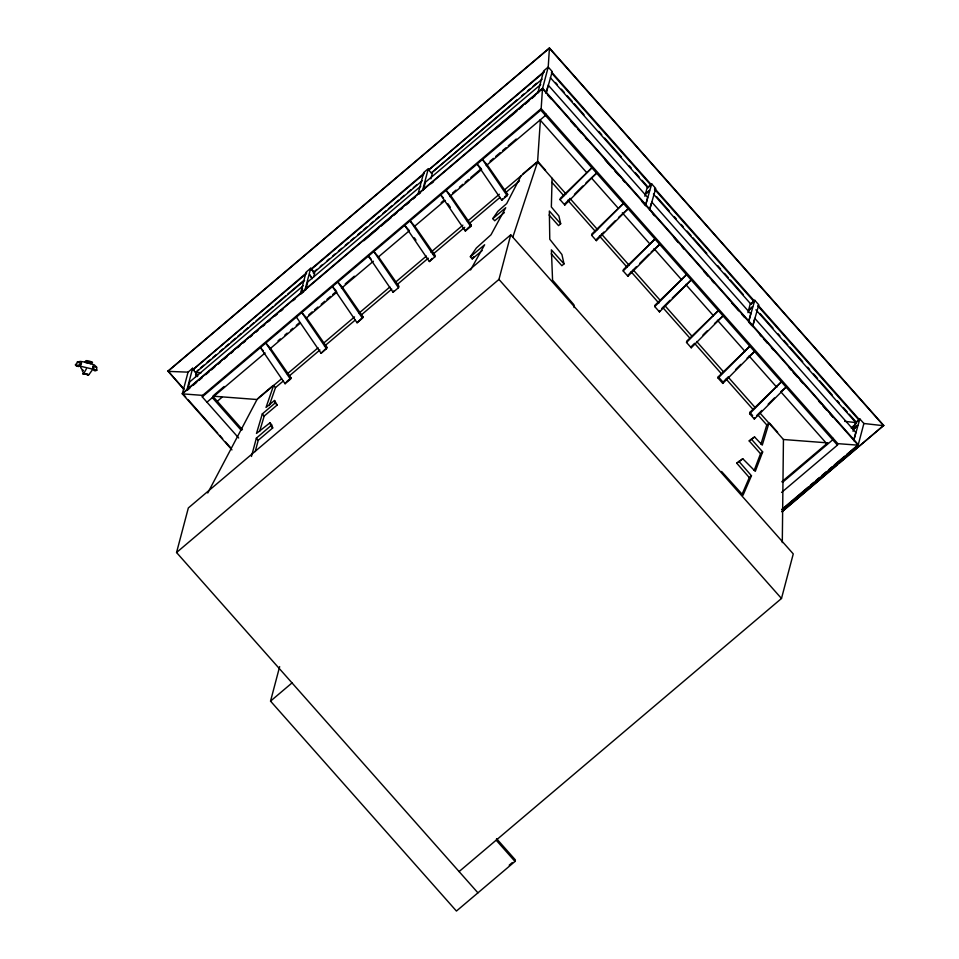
<?xml version="1.0" encoding="UTF-8"?>
<svg xmlns="http://www.w3.org/2000/svg" width="959" height="959" viewBox="0 0 959 959"><rect width="100%" height="100%" fill="white"/><g stroke="black" fill="none" stroke-linecap="round" stroke-linejoin="round"><path stroke-width="1.44" d="M782.292 542.602L783.443 439.51L760.019 413.053M552.096 178.266L551.353 206.976L558.905 216.003L560.691 223.783L558.534 225.629L549.087 214.996M93.059 365.894L93.215 369.263L80.244 366.17L81.491 362.85M540.397 119.947L537.579 161.867L512.801 237.185M77.811 362.25L75.293 364.888L79.153 366.434L78.027 365.463M560.092 199.7L560.284 198.381L591.859 167.813L560.092 199.7L564.803 205.01L596.57 173.135L585.961 182.893M564.803 205.01L564.995 203.692L570.233 198.489M591.643 235.327L591.835 234.008L623.41 203.44L591.643 235.327L596.354 240.637L628.121 208.762L618.555 217.477M596.354 240.637L596.546 239.318L603.882 232.042M623.194 270.953L623.386 269.635L654.961 239.067L623.194 270.953L627.905 276.264L659.672 244.389L651.149 252.061M627.905 276.264L628.097 274.945M654.745 306.58L654.937 305.262L686.512 274.694L654.745 306.58L659.456 311.891L691.223 280.016L672.223 298.093M659.456 311.891L659.648 310.584M686.536 342.471L686.728 341.152L718.291 310.596L686.536 342.471L691.247 347.781L723.002 315.907L714.491 323.579M691.247 347.781L691.439 346.475L694.58 343.346L721.228 373.531M718.087 378.098L718.279 376.779L749.842 346.223L718.087 378.098L722.798 383.42L754.553 351.533L747.085 358.175M722.798 383.42L722.99 382.102L718.279 376.779M749.638 413.725L749.83 412.406L781.393 381.85L749.638 413.725L754.337 419.047L786.104 387.16L780.734 391.716M754.337 419.047L754.541 417.728M781.993 511.818L883.707 425.424L549.435 47.95L168.005 371.061L183.792 389.282M194.257 370.078L192.639 368.268L188.048 372.152L182.318 393.849L231.946 449.891M187.053 389.438L192.639 368.268M304.602 280.364L195.672 372.643L192.987 369.611L306.652 272.752M195.672 372.643L198.129 369.982M195.552 377.043L196.667 372.811M238.659 437.987L202.253 396.87L202.649 395.384L541.164 108.631L542.494 88.743L548.224 67.046L549.435 47.95M477.93 892.841L176.552 552.516L188.336 507.958L510.727 234.859L793.261 553.906L781.489 598.476L459.097 871.575M301.426 292.555L302.505 288.467M313.617 277.031L314.744 272.8L310.716 268.244L305.118 289.414L305.657 290.026L307.815 281.85L420.833 186.118M311.255 268.856L313.737 272.632L313.929 271.888M496.558 838.681L515.403 859.947L515.007 861.434L456.436 911.05L270.534 701.125L279.656 666.625M424.07 173.867L424.262 173.123L310.788 269.239M423.626 189.031L425.424 182.222L540.732 84.548M542.099 79.189L431.346 173.004L428.661 169.971L544.173 71.553L543.981 72.297M431.346 173.004L517.177 99.724M430.855 178.818L432.353 173.171M202.253 396.87L540.768 110.117L541.164 108.631L837.83 443.645L858.149 445.18L863.879 423.494L859.851 418.951L855.26 422.835L853.03 431.31M547.853 86.478L546.055 93.287L552.252 71.601L548.224 67.046L543.633 70.942L538.047 92.112L538.574 92.711M176.552 552.516L498.956 279.417L510.727 234.859M545.875 113.953L545.479 115.44L486.213 165.643M644.868 196.259L647.109 187.784L651.7 183.9L655.728 188.443L649.519 210.129M646.462 192.951L646.258 193.694L649.519 190.362L645.539 193.73M550.358 77.679L647.828 187.748L648.032 187.005M641.559 201.138L645.503 205.586L647.661 197.41L548.212 85.111M650.897 185.159L651.089 184.416L551.641 72.117L551.449 72.86L650.897 185.159L647.828 187.748M651.7 183.9L645.503 205.586M649.878 208.762L651.317 203.32M654.925 189.702L655.117 188.959M747.936 312.646L750.178 304.171L754.769 300.287L758.797 304.83L752.599 326.516M749.53 309.337L749.327 310.081L752.587 306.748L748.607 310.117M653.427 194.066L750.897 304.147L751.101 303.404M748.931 320.606L750.729 313.797L651.676 201.953M753.966 301.546L754.158 300.802L654.709 188.503L654.518 189.247L753.966 301.546L750.897 304.147M754.769 300.287L748.571 321.972L751.784 325.604M753.318 323.794L754.757 318.352L855.812 432.461L853.654 440.637L859.851 418.951M833.119 438.323L832.724 439.809L782.58 482.293M781.585 492.435L837.435 445.12L837.83 443.645M854.613 428.002L854.421 428.745L857.67 425.412L853.69 428.781M755.92 309.805L855.979 422.799L856.183 422.056L849.242 414.228M855.979 422.799L859.24 419.467L758.185 305.346M251.462 456.448L256.365 438.143L270.81 425.784L269.982 422.811L256.485 433.456L262.31 413.904L275.269 402.912L274.538 400.49L266.027 407.443L273.591 385.494L275.473 387.64L269.323 405.477M255.226 451.557L258.235 440.289L272.692 427.942L271.865 424.969L269.982 422.811M259.601 431.418L264.193 416.05L277.139 405.058L274.538 400.49M760.943 444.221L766.78 424.957L768.926 423.123L762.261 445.132L754.577 436.956L749.195 440.912L760.523 453.751L754.182 470.413M80.832 366.278L80.736 367.669L82.63 370.306M751.341 439.078L762.669 451.917L755.284 471.349L742.757 458.726L736.74 463.185L749.303 477.594L742.002 494.472M738.898 461.351L751.46 475.76L743.033 495.228L721.576 471.48M263.245 350.79L260.428 347.602L285.087 383.756L285.65 382.473M290.457 379.213L291.033 377.918L270.51 348.369L265.799 343.046L290.457 379.213L285.087 383.756M321.085 353.26L327.031 347.422L306.508 317.873L301.797 312.55L326.456 348.716L321.085 353.26L296.427 317.105M326.456 348.716L327.031 347.422M357.084 322.763L363.029 316.926L342.507 287.376L337.796 282.054L362.466 318.22L357.084 322.763L332.425 286.609L336.189 290.865M362.466 318.22L363.029 316.926M371.253 259.302L368.424 256.113L393.094 292.267L393.658 290.985M398.464 287.724L399.028 286.429L378.505 256.88L373.806 251.558L398.464 287.724L393.094 292.267M409.409 230.699L404.698 225.389L429.356 261.543L432.077 258.439M434.727 257L435.302 255.705L414.779 226.156L410.068 220.834L434.727 257L429.356 261.543M443.526 198.081L440.696 194.893L465.355 231.059L465.93 229.764M470.737 226.504L471.301 225.209L450.778 195.66L446.067 190.338L470.737 226.504L465.355 231.059M480.867 168.316L477.091 164.061L501.761 200.227L502.324 198.933M507.131 195.672L507.695 194.389L487.172 164.828L482.473 159.506L507.131 195.672L501.761 200.227M92.903 369.179L88.839 374.753L82.666 373.626L84.14 373.71M521.013 175.905L506.688 203.584L497.805 211.364L492.806 218.628L494.688 220.774L504.374 212.586M86.442 368.712L83.912 373.279L85.075 374.094M207.755 492.998L257.024 399.519L281.574 378.733M470.545 269.97L484.643 244.773L470.354 256.76L472.224 258.906L482.113 250.611M470.354 256.76L476.347 248.009L490.984 234.811L505.729 207.719L492.806 218.628M472.224 258.906L473.722 256.724M574.429 194.329L582.808 186.01M607.023 228.925L615.414 220.594M629.152 273.914L636.476 266.626M639.629 263.509L649.051 254.147M661.746 308.498L670.125 300.179M702.959 335.027L707.155 330.867M724.033 381.059L728.229 376.899M735.565 369.611L740.804 364.408M756.627 415.643L761.866 410.44M768.159 404.207L774.44 397.961M88.54 374.789L84.404 373.926L88.516 374.645M560.691 223.783L549.351 211.028L549.771 239.282L561.914 254.507L564.024 263.881L561.866 265.715L551.197 253.847M754.577 436.956L749.195 440.912M740.612 460.572L742.757 458.726M760.523 453.751L762.669 451.917M749.303 477.594L751.46 475.76M217.273 401.294L221.889 397.362M310.716 268.244L306.125 272.14L300.527 293.31L301.066 293.922L303.823 291.584M192.987 369.611L306.46 273.495M310.596 269.982L422.931 174.826M428.661 169.971L542.83 73.256M200.407 368.052L203.811 365.175M207.216 362.286L210.62 359.409M212.886 357.479L216.29 354.602M219.695 351.713L223.099 348.836M225.365 346.906L228.769 344.029M231.047 342.099L235.578 338.263M237.856 336.333L241.26 333.456M243.526 331.526L248.069 327.69M250.335 325.76L253.739 322.883M256.005 320.953L260.548 317.105M262.814 315.187L273.027 306.532M275.293 304.614L285.506 295.959M287.784 294.041L303.667 280.579M314.612 271.313L316.878 269.395M320.282 266.506L322.548 264.588M327.091 260.74L329.357 258.822M332.761 255.933L335.039 254.015M338.443 251.126L341.848 248.249M345.252 245.36L348.656 242.471M350.922 240.553L354.327 237.676M357.731 234.787L361.135 231.898M363.401 229.98L366.806 227.091M370.21 224.214L373.614 221.325M375.88 219.407L379.284 216.518M382.689 213.641L386.093 210.752M388.371 208.834L391.775 205.945M395.18 203.068L398.584 200.179M400.85 198.261L404.254 195.372M407.659 192.495L411.063 189.606M413.329 187.688L416.733 184.799M521.744 95.852L524.022 93.922M527.45 91.021L529.728 89.091M533.156 86.19L536.584 83.289M313.281 273.015L422.212 180.736M303.224 285.746L189.75 381.874L187.592 390.037L189.858 388.119M193.262 385.23L196.667 382.353M198.933 380.423L202.337 377.546M205.741 374.657L209.146 371.78M211.412 369.85L214.816 366.973M218.22 364.084L220.498 362.166M223.903 359.277L227.307 356.4M230.711 353.511L232.977 351.593M237.52 347.745L239.786 345.827M243.19 342.938L245.456 341.02M249.999 337.172L252.265 335.254M255.669 332.365L257.947 330.447M262.478 326.599L264.756 324.681M268.16 321.792L270.426 319.874M274.969 316.026L277.235 314.096M280.639 311.219L282.905 309.301M293.118 300.647L295.384 298.717M363.881 240.709L378.721 228.134M380.999 226.204L391.272 217.501M393.562 215.559L396.978 212.658M400.406 209.757L402.696 207.827M406.113 204.926L409.541 202.025M412.969 199.124L415.247 197.194M420.51 192.735L418.675 194.293L418.136 193.682L423.734 172.512L428.325 168.628L422.727 189.786L423.267 190.397M431.262 183.625L433.54 181.695M495.192 129.465L516.889 111.088M519.167 109.158L522.595 106.257M524.885 104.327L529.44 100.455M531.73 98.525L535.158 95.624M213.869 395.192L224.142 386.477M278.026 340.841L280.304 338.911M284.859 335.051L287.137 333.121M290.553 330.22L292.843 328.29M296.259 325.401L299.676 322.5M308.798 314.78L312.214 311.879M314.492 309.949L317.909 307.048M321.217 304.255L324.753 301.258M326.935 299.412L330.447 296.427M332.725 294.497L336.153 291.608M345.204 283.936L354.339 276.192M441.14 202.673L443.418 200.731M452.552 192.999L455.981 190.098M459.409 187.197L462.837 184.284M465.115 182.354L468.543 179.453M470.833 177.523L481.106 168.808M490.025 161.268L493.441 158.367M495.719 156.437L500.274 152.577M502.552 150.647L505.98 147.746M508.258 145.816L516.23 139.055M206.964 402.193L265.092 352.948M269.647 349.088L300.419 323.027M306.125 318.196L336.897 292.123M341.452 288.263L373.375 261.232M377.93 257.372L408.702 231.299M414.396 226.468L445.18 200.407M449.735 196.535L481.646 169.503M258.295 398.045L273.051 385.554M523.027 173.783L536.584 162.311M287.268 373.902L318.064 347.817M323.758 342.998L354.542 316.914M359.11 313.054L389.893 286.969M395.587 282.15L426.383 256.065M430.939 252.205L462.861 225.161M467.429 221.289L499.351 194.245M503.907 190.385L537.579 161.867L565.954 193.91M275.473 387.64L283.444 380.879M289.15 376.048L319.934 349.975M324.502 346.103L355.286 320.03M360.98 315.199L391.763 289.127M397.47 284.296L428.253 258.211M432.821 254.351L464.743 227.307M469.299 223.447L500.083 197.362M505.789 192.531L519.466 180.939M286.729 381.562L291.033 377.918M466.997 228.853L471.301 225.209M504.47 197.11L507.695 194.389M270.534 701.125L292.027 682.916M781.825 481.766L827.413 443.154M851.532 427.594L856.063 423.746M851.328 428.337L854.733 425.448M781.897 509.373L808.113 487.172M810.391 485.242L813.807 482.341M816.085 480.411L819.501 477.522M821.779 475.592L826.346 471.732M828.624 469.79L832.04 466.901M834.318 464.971L844.579 456.28M846.857 454.35L858.293 444.664L542.638 88.216L182.462 393.322L185.674 396.966M781.789 509.876L858.149 445.18L542.494 88.743L182.318 393.849L202.649 395.384M782.076 511.531L836.883 465.091M839.173 463.161L883.707 425.424M509.217 865.186L512.31 862.573M86.442 361.891L84.8 362.118L94.21 364.828L96.739 367.225L92.903 366.554M736.74 463.185L739.641 461.219M81.263 363.461L78.17 365.511L75.713 364.911M96.008 370.654L93.862 370.102L96.931 370.33L96.499 367.189M84.788 373.914L88.396 374.813M188.048 372.152L167.921 371.361L549.351 48.25L883.635 425.724L863.879 423.494M195.444 372.452L201.354 372.691M87.209 362.118C84.044 361.195 94.473 362.106 91.453 363.365L85.507 362.55M257.024 399.519L212.73 396.151L242.447 429.716M783.443 439.51L827.749 442.878M91.824 362.418C95.444 363.053 83.553 358.546 85.842 361.879M83.469 370.39C80.184 369.335 84.728 373.507 83.577 373.578M844.639 421.325L856.483 422.655M82.666 373.626L84.464 374.07M85.123 362.13L80.388 361.399L77.152 362.022L81.455 363.509M94.33 369.706L93.023 366.578M90.602 363.629L87.808 362.682M94.378 370.737L96.607 370.246M76.744 366.05L75.845 365.523M78.386 366.59L76.336 365.607M564.024 263.881L551.401 249.843L552.564 280.148L573.902 304.722L574.081 307.563M757.994 306.089L859.048 420.21M555.477 82.498L557.443 84.716M561.387 89.163L564.336 92.496M567.284 95.84L572.211 101.39M574.177 103.62L584.031 114.732M598.8 131.419L601.749 134.751M604.709 138.084L621.444 156.988M629.32 165.883L631.286 168.101M635.23 172.56L639.162 177.007M642.122 180.34L647.037 185.902M656.579 196.655L669.37 211.112M674.297 216.674L676.263 218.892M681.19 224.454L683.156 226.684M687.1 231.131L691.031 235.578M693.009 237.796L706.795 253.368M717.62 265.595L720.581 268.928M724.513 273.375L728.456 277.822M730.422 280.052L743.225 294.509M760.079 313.533L772.954 328.086M777.917 333.672L779.895 335.914M783.851 340.385L787.819 344.868M789.796 347.098L802.683 361.651M807.634 367.237L809.612 369.479M813.58 373.95L817.548 378.433M819.525 380.663L832.4 395.216M837.363 400.802L839.341 403.044M843.297 407.515L847.265 411.998M548.021 95.504L550.969 98.849M570.665 121.086L575.592 126.636M577.558 128.866L581.502 133.313M585.434 137.76L587.399 139.978M605.129 159.997L612.022 167.777M614.971 171.11L618.915 175.557M622.847 180.004L624.824 182.234M652.492 213.485L654.47 215.727M674.285 238.096L678.241 242.567M682.209 247.038L684.187 249.28M704.002 271.649L707.958 276.12M711.926 280.591L713.904 282.833M731.729 302.96L738.658 310.788M741.631 314.144L744.604 317.501M759.528 334.355L761.506 336.585M763.496 338.827L767.452 343.298M771.42 347.781L773.398 350.011M789.257 367.92L791.235 370.15M793.213 372.392L797.181 376.863M800.154 380.22L803.127 383.576M818.974 401.473L820.952 403.715M822.942 405.957L826.898 410.428M829.871 413.785L832.844 417.141M540.768 110.117L837.435 445.12M540.109 119.995L586.656 172.56M591.607 178.158L618.351 208.355M622.319 212.826L650.046 244.149M654.014 248.621L681.741 279.932M685.709 284.415L713.448 315.727M717.404 320.21L745.143 351.521M749.099 355.993L776.838 387.316M780.794 391.787L827.353 444.365M537.711 161.352L545.587 170.246M769.705 423.315L777.629 432.269M569.91 198.381L597.637 229.692M601.593 234.164L629.32 265.475M633.288 269.947L660.02 300.131M664.971 305.717L691.703 335.914M696.654 341.5L723.386 371.684M728.337 377.283L755.069 407.467M551.916 182.342L563.796 195.756M567.764 200.227L595.479 231.539M599.447 236.01L627.162 267.309M631.13 271.781L658.857 303.092M662.813 307.563L689.545 337.748M726.179 379.117L752.911 409.301M757.862 414.899L766.78 424.957M749.83 412.406L752.647 415.595M498.956 279.417L781.489 598.476M195.756 373.59L197.734 375.832M195.552 374.334L197.542 376.575M212.335 397.637L241.057 430.076M168.005 371.061L183.876 388.982M188.324 399.939L217.693 433.108M219.683 435.362L222.656 438.719M225.641 442.087L230.604 447.697M496.175 840.168L515.007 861.434M275.269 402.912L277.139 405.058M262.31 413.904L264.193 416.05M270.81 425.784L272.692 427.942M256.365 438.143L258.235 440.289M447.865 203.752L450.334 207.3M414.336 237.796L415.978 240.158M309.685 274.801L312.166 278.566L309.685 274.801"/></g></svg>
